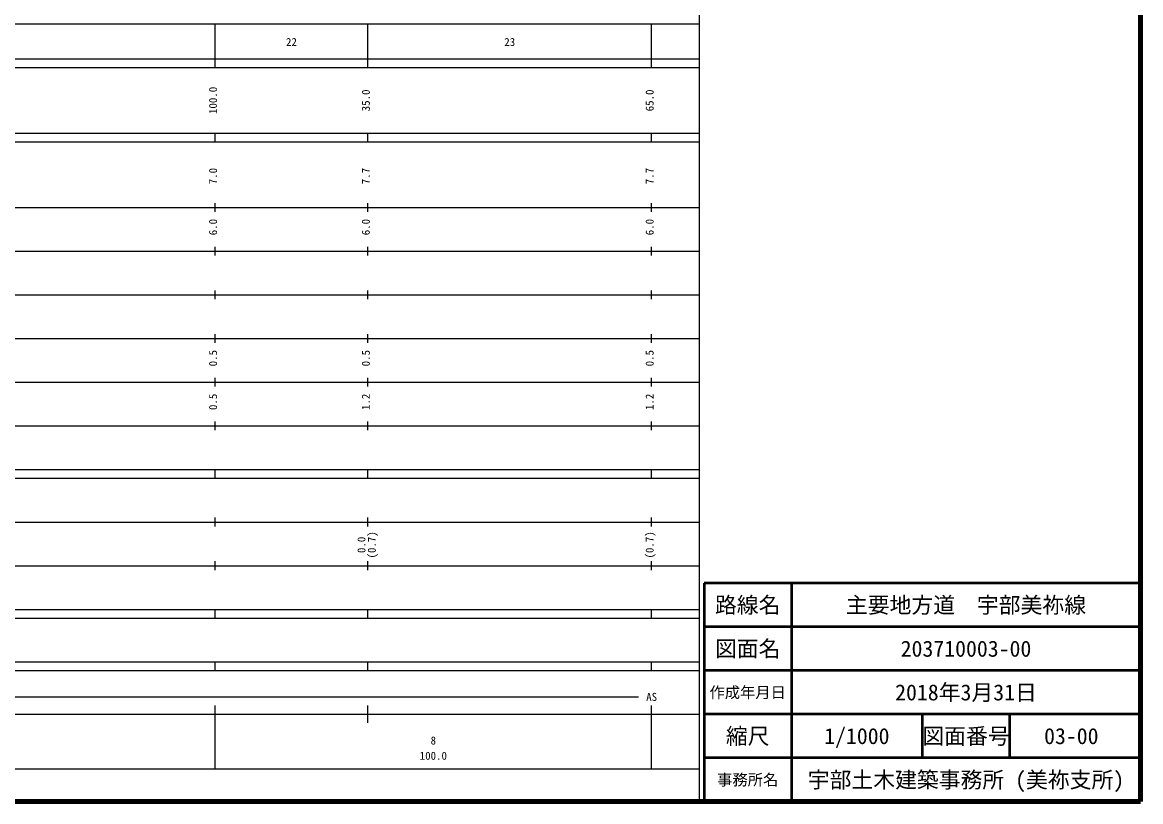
# Model space of a CAD drawing. Units: millimetres on the paper, enlarged 1000 times. Extents: x 40000 to 680000, y 20000 to 380000.
# Drawn here: x 423871 to 680000, y 20000 to 198357 of the extents above; entities that cross this region are included whole.
import ezdxf
from ezdxf.enums import TextEntityAlignment as Align

# ---------------------------------------------------------------- set-up
doc = ezdxf.new("R2010")
doc.units = ezdxf.units.MM
doc.header["$LTSCALE"] = 1000
for name, color, linetype, lineweight in [('S-TTL', 2, 'Continuous', 140), ('S-TTL-BAND', 7, 'Continuous', 25), ('S-TTL-FRAM', 2, 'Continuous', 50), ('S-TTL-LINE', 7, 'Continuous', 50)]:
    doc.layers.add(name, color=color, linetype=linetype, lineweight=lineweight)
doc.layers.add('S-TTL-TXT', color=7, linetype='Continuous')
doc.styles.add('ＭＳ ゴシック', font='')
doc.styles.get('ＭＳ ゴシック').set_extended_font_data('MS Gothic')

msp = doc.modelspace()

# ---------------------------------------------------------------- linework, layer by layer
at = {"layer": 'S-TTL'}
for p, q in [((680000, 20000), (680000, 380000)), ((40000, 20000), (680000, 20000))]:
    msp.add_line(p, q, dxfattribs=at)
at = {"layer": 'S-TTL-BAND'}
for p, q in [((579000, 20000), (579000, 370000)), ((68000, 198000), (579000, 198000)), ((468000, 188000), (468000, 198000)), ((503000, 188000), (503000, 198000)), ((568000, 188000), (568000, 198000)), ((40000, 190000), (579000, 190000)), ((40000, 188000), (579000, 188000)), ((40000, 173000), (579000, 173000)), ((468000, 171000), (468000, 173000)), ((503000, 171000), (503000, 173000)), ((568000, 171000), (568000, 173000)), ((40000, 171000), (579000, 171000)), ((468000, 155000), (468000, 157000)), ((503000, 155000), (503000, 157000)), ((568000, 155000), (568000, 157000)), ((40000, 156000), (579000, 156000)), ((46000, 146000), (579000, 146000)), ((468000, 145000), (468000, 147000)), ((503000, 145000), (503000, 147000)), ((568000, 145000), (568000, 147000)), ((52000, 136000), (579000, 136000)), ((468000, 135000), (468000, 137000)), ((503000, 135000), (503000, 137000)), ((568000, 135000), (568000, 137000)), ((46000, 126000), (579000, 126000)), ((468000, 125000), (468000, 127000)), ((503000, 125000), (503000, 127000)), ((568000, 125000), (568000, 127000)), ((52000, 116000), (579000, 116000)), ((468000, 115000), (468000, 117000)), ((503000, 115000), (503000, 117000)), ((568000, 115000), (568000, 117000)), ((46000, 106000), (579000, 106000)), ((468000, 105000), (468000, 107000)), ((503000, 105000), (503000, 107000)), ((568000, 105000), (568000, 107000)), ((40000, 96000), (579000, 96000)), ((468000, 94000), (468000, 96000)), ((503000, 94000), (503000, 96000)), ((568000, 94000), (568000, 96000)), ((40000, 94000), (579000, 94000)), ((468000, 83000), (468000, 85000)), ((503000, 83000), (503000, 85000)), ((568000, 83000), (568000, 85000)), ((49000, 84000), (579000, 84000)), ((468000, 73000), (468000, 75000)), ((503000, 73000), (503000, 75000)), ((568000, 73000), (568000, 75000)), ((40000, 74000), (579000, 74000)), ((40000, 64000), (579000, 64000)), ((40000, 62000), (579000, 62000)), ((468000, 62000), (468000, 64000)), ((503000, 62000), (503000, 64000)), ((568000, 62000), (568000, 64000)), ((40000, 52000), (579000, 52000)), ((468000, 50000), (468000, 52000)), ((503000, 50000), (503000, 52000)), ((568000, 50000), (568000, 52000)), ((40000, 50000), (579000, 50000)), ((71000, 44000), (565000, 44000)), ((468000, 27500), (468000, 42000)), ((503000, 38000), (503000, 42000)), ((568000, 27500), (568000, 42000)), ((40000, 40000), (579000, 40000)), ((68000, 27500), (579000, 27500))]:
    msp.add_line(p, q, dxfattribs=at)
at = {"layer": 'S-TTL-FRAM'}
for p, q in [((680000, 70000), (580000, 70000)), ((580000, 70000), (580000, 20000))]:
    msp.add_line(p, q, dxfattribs=at)
at = {"layer": 'S-TTL-LINE'}
for p, q in [((600000, 70000), (600000, 20000)), ((680000, 60000), (580000, 60000)), ((680000, 50000), (580000, 50000)), ((680000, 40000), (580000, 40000)), ((630000, 40000), (630000, 30000)), ((650000, 40000), (650000, 30000)), ((680000, 30000), (580000, 30000))]:
    msp.add_line(p, q, dxfattribs=at)

# ---------------------------------------------------------------- texts
at = {"layer": 'S-TTL-BAND', "style": 'ＭＳ ゴシック'}
for s, p in [('22', (485500, 192405)), ('23', (535500, 192405)), ('AS', (568000, 42500)), ('8', (518000, 32523)), ('100.0', (518000, 29033))]:
    msp.add_text(s, height=1833, dxfattribs=at).set_placement(p, align=Align.BOTTOM_CENTER)
for s, p in [('100.0', (469000, 180500)), ('35.0', (504000, 180500)), ('65.0', (569000, 180500)), ('7.0', (469000, 163174)), ('7.7', (504000, 163174)), ('7.7', (569000, 163174)), ('6.0', (469000, 151500)), ('6.0', (504000, 151500)), ('6.0', (569000, 151500)), ('0.5', (469000, 121500)), ('0.5', (504000, 121500)), ('0.5', (569000, 121500)), ('0.5', (469000, 111500)), ('1.2', (504000, 111500)), ('1.2', (569000, 111500)), ('0.0', (503000, 78764)), ('(0.7)', (505370, 78764)), ('(0.7)', (569000, 78764))]:
    msp.add_text(s, height=1833, rotation=90, dxfattribs=at).set_placement(p, align=Align.BOTTOM_CENTER)
at = {"layer": 'S-TTL-TXT', "style": 'ＭＳ ゴシック'}
for s, height, p in [('路線名', 3666, (590000, 65000)), ('路線名', 3666, (590000, 65000)), ('主要地方道\u3000宇部美祢線', 3666, (640000, 65000)), ('図面名', 3666, (590000, 55000)), ('図面名', 3666, (590000, 55000)), ('203710003-00', 3666, (640000, 55000)), ('作成年月日', 2566, (590000, 45000)), ('作成年月日', 2566, (590000, 45000)), ('2018年3月31日', 3666, (640000, 45000)), ('縮尺', 3666, (590000, 35000)), ('縮尺', 3666, (590000, 35000)), ('1/1000', 3666, (615000, 35000)), ('図面番号', 3666, (640000, 35000)), ('図面番号', 3666, (640000, 35000)), ('03-00', 3666, (664125, 35000)), ('事務所名', 2566, (590000, 25000)), ('事務所名', 2566, (590000, 25000)), ('宇部土木建築事務所 (美祢支所)', 3666, (640000, 25000))]:
    msp.add_text(s, height=height, dxfattribs=at).set_placement(p, align=Align.MIDDLE_CENTER)

doc.saveas('drawing.dxf')
